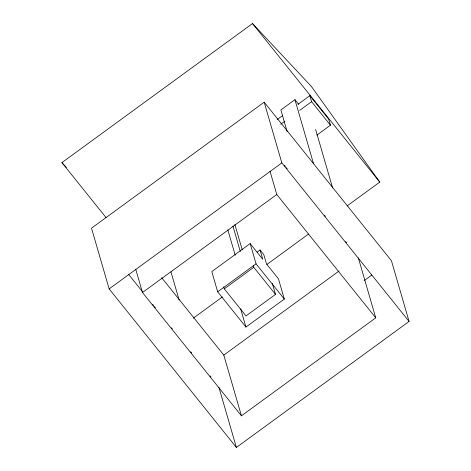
<?xml version="1.0" encoding="UTF-8"?>
<svg xmlns="http://www.w3.org/2000/svg" width="471" height="471" viewBox="0 0 471 471"><rect width="100%" height="100%" fill="white"/><g stroke="black" fill="none" stroke-linecap="round" stroke-linejoin="round"><path stroke-width="0.71" d="M106.028 217.573L61.925 162.625L252.515 23.55L311.366 86.417L379.756 182.1L347.103 205.933M264.19 102.172L91.509 228.182L109.148 288.9L236.389 447.45L409.075 321.446L391.43 260.728L264.19 102.172L281.829 162.895L409.075 321.446M298.62 104.256L294.94 99.669L280.869 109.937L287.216 131.792M277.201 119.528L282.547 115.63M297.984 104.362L309.859 95.701L328.705 119.187L330.454 125.204L316.8 135.171M280.734 124.244L284.884 121.212M299.733 110.379L311.608 101.718L309.859 95.701M109.148 288.9L281.829 162.895M358.313 257.814L375.746 317.831L241.44 415.834L142.477 292.515L276.783 194.511L270.013 171.209M260.063 249.983L262.765 259.285L250.166 243.584L211.797 271.584L217.673 291.826L245.95 327.062L284.325 299.061L278.443 278.82L266.486 263.919L263.784 254.623L260.063 249.983L257.113 252.138M217.673 291.826L256.047 263.825L250.166 243.584M272.326 283.454L275.506 294.393L246.009 315.917L224.273 288.835L253.769 267.31L253.174 265.255M193.322 318.143L222.418 296.913M266.945 264.419L308.511 234.093M241.44 415.834L223.802 355.11L339.091 270.984M364.136 280.645L371.849 275.017M61.925 162.625L66.417 167.417M252.515 23.55L379.756 182.1M311.608 101.718L330.454 125.204M284.46 165.339L285.379 166.487M286.297 167.635L287.222 168.777M324.507 215.241L325.426 216.383M345.679 241.623L346.597 242.771M276.783 194.511L375.746 317.831M256.047 263.825L284.325 299.061M253.769 267.31L275.506 294.393M161.659 277.684L223.802 355.11M128.718 274.54L142.501 291.714M152.604 304.307L153.522 305.449M154.441 306.597L155.359 307.74M171.438 327.775L172.357 328.917M190.731 351.813L191.65 352.962M210.025 375.858L210.943 377M315.635 129.507L332.632 188.011M294.94 99.669L313.574 163.82M234.899 224.555L242.253 249.877M232.945 226.109L240.316 251.485M227.829 229.842L235.2 255.217M240.681 308.917L245.95 327.062M223.672 286.78L224.273 288.835M218.956 387.439L236.389 447.45M170.944 271.82L179.139 300.015M135.707 269.218L142.477 292.515"/></g></svg>
